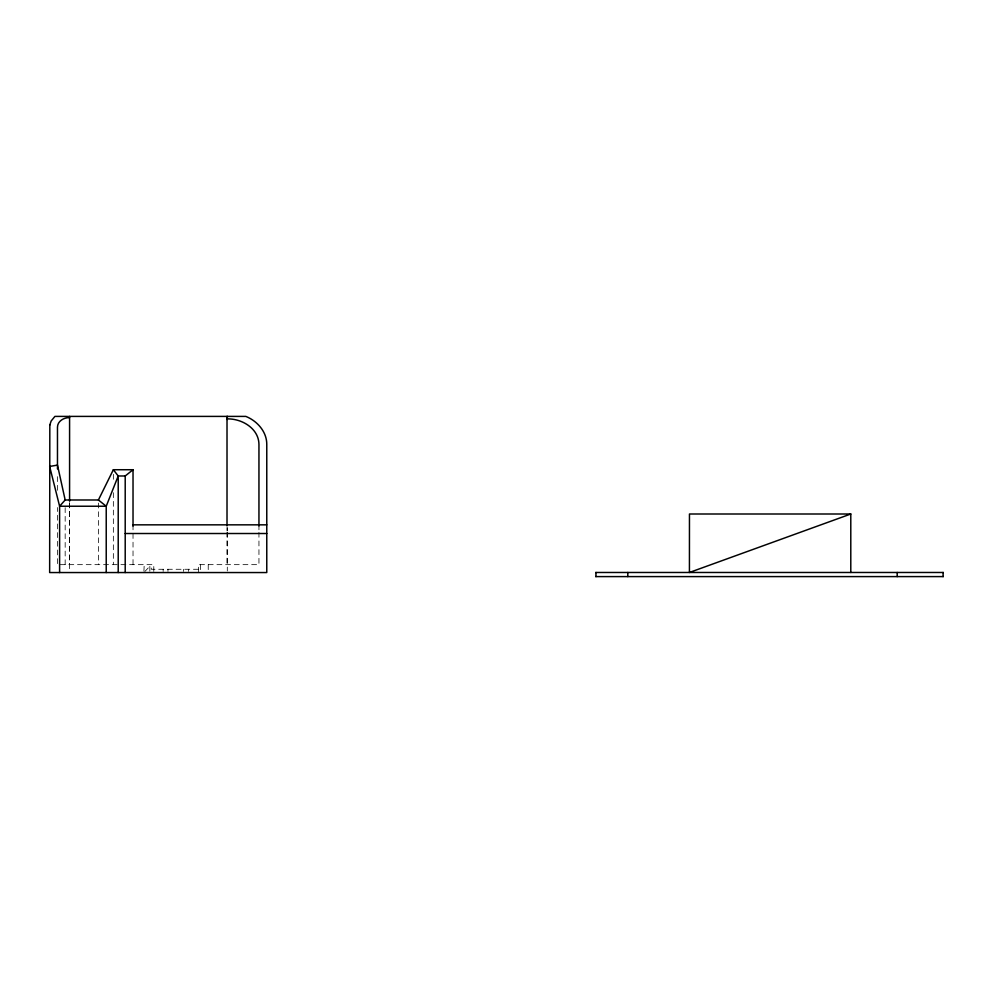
<?xml version="1.0" encoding="UTF-8"?>
<svg xmlns="http://www.w3.org/2000/svg" width="993" height="993" viewBox="0 0 993 993"><rect width="100%" height="100%" fill="white"/><g stroke="black" fill="none" stroke-linecap="round" stroke-linejoin="round"><path stroke-width="0.74" stroke-dasharray="4.96 3.72" d="M149.844 571.285L149.881 564.657M143.923 571.236L144.196 564.657M144.866 571.496L149.844 566.233M198.401 569.274L151.296 569.274L151.296 564.657M258.95 524.838L258.95 530.97M258.95 532.285L258.95 564.657L198.401 564.657L198.401 572.551M227.298 527.717L227.298 530.808M227.298 532.36L227.298 571.012M227.012 527.444L227.012 530.547M227.012 532.099L227.012 564.657M208.232 564.657L208.232 571.236M200.363 564.657L200.363 571.236M188.596 569.274L188.596 571.459M183.457 569.274L183.457 571.459M167.966 569.274L167.966 571.459M163.15 569.274L163.15 571.459M153.791 571.459L153.791 564.657L57.47 564.657L57.47 507.522M133.025 524.838L133.025 564.657M113.351 474.319L113.351 481.977M113.351 492.702L113.351 564.657M98.406 503.066L98.406 564.657M69.584 502.768L69.584 564.657M69.398 502.979L69.398 571.012M65.166 507.684L65.166 564.657M57.47 476.64L57.47 490.542"/><path stroke-width="1.49" d="M59.605 572.551L59.605 506.231L65.166 499.988L98.406 499.988L113.351 469.726L133.025 469.726L133.025 526.377M113.351 469.726L118.217 475.982L125.205 475.982L133.025 469.726M850.79 514.002L689.427 572.477L689.465 514.002L850.79 514.002L850.79 572.477M69.584 417.656C64.024 417.383 57.47 421.106 57.47 427.226L57.47 468.919M133.025 524.838L266.769 524.838M125.205 533.514L266.769 533.514M595.651 572.477L943.35 572.477M595.651 576.598L943.35 576.598M227.012 418.909C241.659 418.438 258.776 428.331 258.95 444.405L258.95 526.116M98.406 499.988L106.226 506.231L106.226 572.551M65.166 499.988L57.47 465.109L49.65 466.449L59.605 506.231L106.226 506.231L118.217 475.982L118.217 572.551M943.114 572.477L943.114 576.598M897.2 572.477L897.2 576.598M627.799 572.477L627.799 576.598M595.937 572.477L595.937 576.598M227.298 416.402L227.298 419.493M227.012 416.402L227.012 525.893M125.205 475.982L125.205 572.551M69.584 416.402L69.584 501.217M49.824 424.979L49.65 572.551L266.769 572.551L266.769 444.206C266.745 431.583 257.1 420.908 245.817 416.402L54.913 416.402L51.152 421.007L49.824 424.979"/></g></svg>
